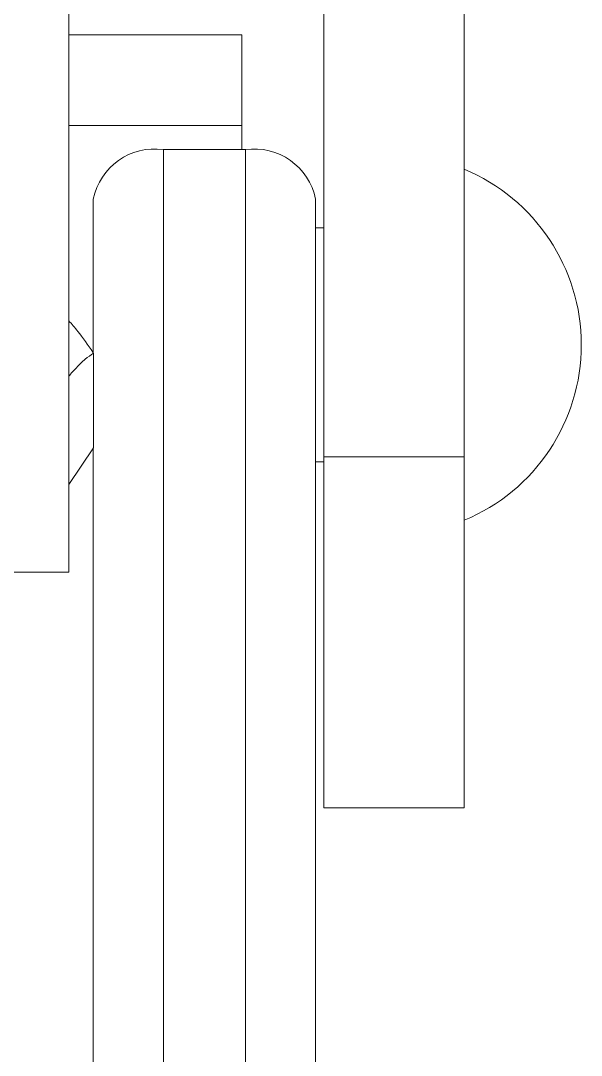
# Model space of a CAD drawing. Extents: x -976302 to -776254, y 5665 to 231437.
# Drawn here: x -798476 to -798355.5, y 81646.8 to 81869.3 of the extents above; entities that cross this region are included whole.
import ezdxf

# ---------------------------------------------------------------- set-up
doc = ezdxf.new("R2010")
doc.units = 0
doc.header["$LTSCALE"] = 1000
doc.header["$MEASUREMENT"] = 0

# ---------------------------------------------------------------- blocks, each defined once
blk = doc.blocks.new('*U19')
at = {"color": 7, "linetype": 'Continuous', "lineweight": 15}
for p, q in [((-15814.18, -17341.808), (-15814.18, -17378.327)), ((-15808.223, -17378.327), (-15808.223, -17341.808)), ((-15797.407, -17383.221), (-15797.407, -17347.756)), ((-15797.407, -17360.422), (-15804.749, -17360.422)), ((-15804.749, -17364.274), (-15804.749, -17360.422)), ((-15804.749, -17365.292), (-15804.749, -17364.274)), ((-15804.898, -17365.292), (-15801.423, -17365.292)), ((-15807.876, -17652.904), (-15807.876, -17367.398)), ((-15798.445, -17373.91), (-15798.445, -17367.398)), ((-15807.876, -17368.612), (-15808.223, -17368.612)), ((-15798.46, -17377.951), (-15798.46, -17373.933)), ((-15797.407, -17379.5), (-15798.46, -17377.951)), ((-15808.223, -17378.327), (-15814.18, -17378.327)), ((-15814.18, -17378.327), (-15814.18, -17393.218)), ((-15808.223, -17393.218), (-15808.223, -17378.327)), ((-15798.445, -17652.904), (-15798.445, -17377.973)), ((-15808.223, -17378.539), (-15807.876, -17378.539)), ((-15797.407, -17383.221), (-15788.536, -17383.221)), ((-15814.18, -17393.218), (-15808.223, -17393.218))]:
    blk.add_line(p, q, dxfattribs=at)
at = {"color": 8, "linetype": 'Continuous', "lineweight": 15}
blk.add_line((-15797.407, -17364.274), (-15804.749, -17364.274), dxfattribs=at)
at = {"color": 253, "linetype": 'Continuous', "lineweight": 15, "true_color": 0x9e9e9e}
for p, q in [((-15804.898, -17650.798), (-15804.898, -17365.292)), ((-15801.423, -17650.798), (-15801.423, -17365.292))]:
    blk.add_line(p, q, dxfattribs=at)
at = {"color": 7, "linetype": 'Continuous', "lineweight": 15}
for centre, radius, start, end in [((-15805.27, -17367.924), 2.659, 81.9505, 168.5782), ((-15801.051, -17367.924), 2.659, 11.4218, 98.0495), ((-15811.078, -17373.575), 8.066, 112.6199, 247.3801)]:
    blk.add_arc(centre, radius, start, end, dxfattribs=at)
for points, knots in [([(-15798.46, -17373.933), (-15798.449, -17373.916), (-15798.236, -17373.593), (-15797.889, -17373.11), (-15797.535, -17372.7), (-15797.407, -17372.552)], [0, 0, 0, 0, 0.03381, 0.649025, 1, 1, 1, 1]), ([(-15797.407, -17374.911), (-15797.514, -17374.786), (-15797.75, -17374.513), (-15798.107, -17374.165), (-15798.342, -17374.011), (-15798.46, -17373.933)], [0, 0, 0, 0, 0.294437, 0.644478, 1, 1, 1, 1])]:
    blk.add_open_spline(points, degree=3, knots=knots, dxfattribs=at)

msp = doc.modelspace()

# ---------------------------------------------------------------- block references
at = {"xscale": -5.068799998611212, "yscale": 5.068799999542534, "zscale": 5.068800000000002}
msp.add_blockref('*U19', (-878539.54, 169862.78), dxfattribs=at)
msp.add_blockref('*U19', (-878539.54, 169862.78), dxfattribs=at)

doc.saveas('drawing.dxf')
